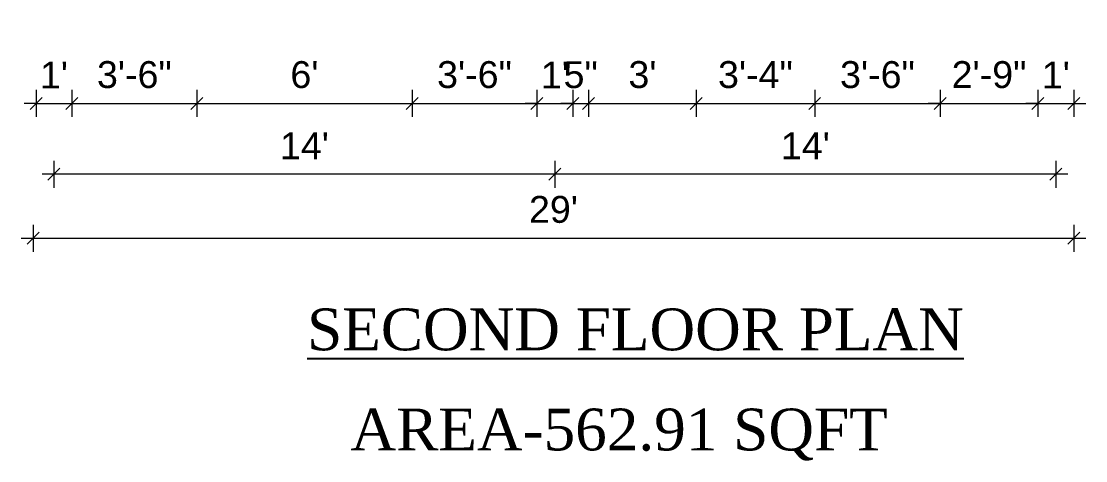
# Model space of a CAD drawing. Header units: inches. Extents: x -14619 to 1971361, y -855114 to -978.
# Drawn here: x 23484.7 to 23840.8, y -8024.3 to -7877.1 of the extents above; entities that cross this region are included whole.
import ezdxf

# ---------------------------------------------------------------- set-up
doc = ezdxf.new("R2010")
doc.units = ezdxf.units.IN
doc.header["$LTSCALE"] = 0.5
doc.header["$MEASUREMENT"] = 0
doc.header["$PDMODE"] = 66
doc.layers.add('A_Title Text', color=105, linetype='Continuous', lineweight=60)
doc.styles.add('arial', font='arial.ttf')
doc.styles.get("Standard").update_dxf_attribs({"font": 'arial.ttf'})
doc.dimstyles.new('Sudeep', dxfattribs={"dimtxt": 6, "dimasz": 4, "dimexe": 4.5, "dimexo": 4.5, "dimgap": 5, "dimtad": 1, "dimdec": 0, "dimlunit": 4, "dimtxsty": 'arial', "dimblk": 'OBLIQUE', "dimcen": 250, "dimdle": 4, "dimclrd": 86, "dimclre": 5, "dimclrt": 1, "dimadec": 0, "dimazin": 0, "dimtfac": 1, "dimtdec": 0, "dimtix": 1, "dimtmove": 1, "dimatfit": 3, "dimldrblk": 'OBLIQUE', "dimfxl": 4.5, "dimfxlon": 1, "dimfrac": 2, "dimlwd": 15, "dimlwe": 13, "dimarcsym": 0})

# ---------------------------------------------------------------- blocks, each defined once
blk = doc.blocks.new('_Oblique')
at = {"color": 0, "linetype": 'ByBlock', "lineweight": -2}
blk.add_line((-0.5, -0.5), (0.5, 0.5), dxfattribs=at)
blk = doc.blocks.new('*D833')
at = {"layer": 'A_Title Text', "color": 5, "lineweight": 13, "transparency": 16777216}
for p, q in [((23489.61, -7900.14), (23489.61, -7909.14)), ((23501.61, -7900.14), (23501.61, -7909.14))]:
    blk.add_line(p, q, dxfattribs=at)
at = {"layer": 'A_Title Text', "color": 86, "lineweight": 15, "transparency": 16777216}
for p, q in [((23489.61, -7904.64), (23485.61, -7904.64)), ((23489.61, -7904.64), (23501.61, -7904.64)), ((23501.61, -7904.64), (23505.61, -7904.64))]:
    blk.add_line(p, q, dxfattribs=at)
at = {"layer": 'Defpoints', "color": 0, "transparency": 16777216}
for p in [(23489.61, -7877.28), (23501.61, -7877.28), (23501.61, -7904.64)]:
    blk.add_point(p, dxfattribs=at)
at = {"layer": 'A_Title Text', "color": 86, "lineweight": 15, "transparency": 16777216, "xscale": 4, "yscale": 4, "zscale": 4}
blk.add_blockref('_Oblique', (23489.61, -7904.64), dxfattribs=at)
at = {"layer": 'A_Title Text', "color": 86, "lineweight": 15, "transparency": 16777216, "xscale": 4, "yscale": 4, "zscale": 4, "rotation": 180}
blk.add_blockref('_Oblique', (23501.61, -7904.64), dxfattribs=at)
at = {"layer": 'A_Title Text', "color": 1, "transparency": 16777216, "insert": (23495.61, -7895.12), "char_height": 9, "attachment_point": 5, "style": 'arial'}
blk.add_mtext("1'", dxfattribs=at)
blk = doc.blocks.new('*D834')
at = {"layer": 'A_Title Text', "color": 5, "lineweight": 13, "transparency": 16777216}
for p, q in [((23501.61, -7900.14), (23501.61, -7909.14)), ((23543.41, -7900.14), (23543.41, -7909.14))]:
    blk.add_line(p, q, dxfattribs=at)
at = {"layer": 'A_Title Text', "color": 86, "lineweight": 15, "transparency": 16777216}
blk.add_line((23497.61, -7904.64), (23547.41, -7904.64), dxfattribs=at)
at = {"layer": 'Defpoints', "color": 0, "transparency": 16777216}
for p in [(23501.61, -7877.28), (23543.41, -7877.28), (23543.41, -7904.64)]:
    blk.add_point(p, dxfattribs=at)
at = {"layer": 'A_Title Text', "color": 86, "lineweight": 15, "transparency": 16777216, "xscale": 4, "yscale": 4, "zscale": 4, "rotation": 180}
blk.add_blockref('_Oblique', (23501.61, -7904.64), dxfattribs=at)
at = {"layer": 'A_Title Text', "color": 86, "lineweight": 15, "transparency": 16777216, "xscale": 4, "yscale": 4, "zscale": 4}
blk.add_blockref('_Oblique', (23543.41, -7904.64), dxfattribs=at)
at = {"layer": 'A_Title Text', "color": 1, "transparency": 16777216, "insert": (23522.51, -7895.04), "char_height": 9, "attachment_point": 5, "style": 'arial'}
blk.add_mtext('3\'-6"', dxfattribs=at)
blk = doc.blocks.new('*D835')
at = {"layer": 'A_Title Text', "color": 5, "lineweight": 13, "transparency": 16777216}
for p, q in [((23543.41, -7900.14), (23543.41, -7909.14)), ((23615.41, -7900.14), (23615.41, -7909.14))]:
    blk.add_line(p, q, dxfattribs=at)
at = {"layer": 'A_Title Text', "color": 86, "lineweight": 15, "transparency": 16777216}
blk.add_line((23539.41, -7904.64), (23619.41, -7904.64), dxfattribs=at)
at = {"layer": 'Defpoints', "color": 0, "transparency": 16777216}
for p in [(23543.41, -7877.28), (23615.41, -7877.28), (23615.41, -7904.64)]:
    blk.add_point(p, dxfattribs=at)
at = {"layer": 'A_Title Text', "color": 86, "lineweight": 15, "transparency": 16777216, "xscale": 4, "yscale": 4, "zscale": 4, "rotation": 180}
blk.add_blockref('_Oblique', (23543.41, -7904.64), dxfattribs=at)
at = {"layer": 'A_Title Text', "color": 86, "lineweight": 15, "transparency": 16777216, "xscale": 4, "yscale": 4, "zscale": 4}
blk.add_blockref('_Oblique', (23615.41, -7904.64), dxfattribs=at)
at = {"layer": 'A_Title Text', "color": 1, "transparency": 16777216, "insert": (23579.41, -7895.04), "char_height": 9, "attachment_point": 5, "style": 'arial'}
blk.add_mtext("6'", dxfattribs=at)
blk = doc.blocks.new('*D836')
at = {"layer": 'A_Title Text', "color": 5, "lineweight": 13, "transparency": 16777216}
for p, q in [((23615.41, -7900.14), (23615.41, -7909.14)), ((23657.21, -7900.14), (23657.21, -7909.14))]:
    blk.add_line(p, q, dxfattribs=at)
at = {"layer": 'A_Title Text', "color": 86, "lineweight": 15, "transparency": 16777216}
blk.add_line((23611.41, -7904.64), (23661.21, -7904.64), dxfattribs=at)
at = {"layer": 'Defpoints', "color": 0, "transparency": 16777216}
for p in [(23615.41, -7877.28), (23657.21, -7877.28), (23657.21, -7904.64)]:
    blk.add_point(p, dxfattribs=at)
at = {"layer": 'A_Title Text', "color": 86, "lineweight": 15, "transparency": 16777216, "xscale": 4, "yscale": 4, "zscale": 4, "rotation": 180}
blk.add_blockref('_Oblique', (23615.41, -7904.64), dxfattribs=at)
at = {"layer": 'A_Title Text', "color": 86, "lineweight": 15, "transparency": 16777216, "xscale": 4, "yscale": 4, "zscale": 4}
blk.add_blockref('_Oblique', (23657.21, -7904.64), dxfattribs=at)
at = {"layer": 'A_Title Text', "color": 1, "transparency": 16777216, "insert": (23636.31, -7895.04), "char_height": 9, "attachment_point": 5, "style": 'arial'}
blk.add_mtext('3\'-6"', dxfattribs=at)
blk = doc.blocks.new('*D837')
at = {"layer": 'A_Title Text', "color": 5, "lineweight": 13, "transparency": 16777216}
for p, q in [((23657.21, -7900.14), (23657.21, -7909.14)), ((23669.21, -7900.14), (23669.21, -7909.14))]:
    blk.add_line(p, q, dxfattribs=at)
at = {"layer": 'A_Title Text', "color": 86, "lineweight": 15, "transparency": 16777216}
for p, q in [((23657.21, -7904.64), (23653.21, -7904.64)), ((23657.21, -7904.64), (23669.21, -7904.64)), ((23669.21, -7904.64), (23673.21, -7904.64))]:
    blk.add_line(p, q, dxfattribs=at)
at = {"layer": 'Defpoints', "color": 0, "transparency": 16777216}
for p in [(23657.21, -7877.28), (23669.21, -7877.28), (23669.21, -7904.64)]:
    blk.add_point(p, dxfattribs=at)
at = {"layer": 'A_Title Text', "color": 86, "lineweight": 15, "transparency": 16777216, "xscale": 4, "yscale": 4, "zscale": 4}
blk.add_blockref('_Oblique', (23657.21, -7904.64), dxfattribs=at)
at = {"layer": 'A_Title Text', "color": 86, "lineweight": 15, "transparency": 16777216, "xscale": 4, "yscale": 4, "zscale": 4, "rotation": 180}
blk.add_blockref('_Oblique', (23669.21, -7904.64), dxfattribs=at)
at = {"layer": 'A_Title Text', "color": 1, "transparency": 16777216, "insert": (23663.21, -7895.12), "char_height": 9, "attachment_point": 5, "style": 'arial'}
blk.add_mtext("1'", dxfattribs=at)
blk = doc.blocks.new('*D838')
at = {"layer": 'A_Title Text', "color": 5, "lineweight": 13, "transparency": 16777216}
for p, q in [((23710.5, -7900.14), (23710.5, -7909.14)), ((23750.13, -7900.14), (23750.13, -7909.14))]:
    blk.add_line(p, q, dxfattribs=at)
at = {"layer": 'A_Title Text', "color": 86, "lineweight": 15, "transparency": 16777216}
blk.add_line((23706.5, -7904.64), (23754.13, -7904.64), dxfattribs=at)
at = {"layer": 'Defpoints', "color": 0, "transparency": 16777216}
for p in [(23710.5, -7863.75), (23750.13, -7877.28), (23750.13, -7904.64)]:
    blk.add_point(p, dxfattribs=at)
at = {"layer": 'A_Title Text', "color": 86, "lineweight": 15, "transparency": 16777216, "xscale": 4, "yscale": 4, "zscale": 4, "rotation": 180}
blk.add_blockref('_Oblique', (23710.5, -7904.64), dxfattribs=at)
at = {"layer": 'A_Title Text', "color": 86, "lineweight": 15, "transparency": 16777216, "xscale": 4, "yscale": 4, "zscale": 4}
blk.add_blockref('_Oblique', (23750.13, -7904.64), dxfattribs=at)
at = {"layer": 'A_Title Text', "color": 1, "transparency": 16777216, "insert": (23730.31, -7895.04), "char_height": 9, "attachment_point": 5, "style": 'arial'}
blk.add_mtext('3\'-4"', dxfattribs=at)
blk = doc.blocks.new('*D839')
at = {"layer": 'A_Title Text', "color": 5, "lineweight": 13, "transparency": 16777216}
for p, q in [((23750.13, -7900.14), (23750.13, -7909.14)), ((23792.13, -7900.14), (23792.13, -7909.14))]:
    blk.add_line(p, q, dxfattribs=at)
at = {"layer": 'A_Title Text', "color": 86, "lineweight": 15, "transparency": 16777216}
blk.add_line((23746.13, -7904.64), (23796.13, -7904.64), dxfattribs=at)
at = {"layer": 'Defpoints', "color": 0, "transparency": 16777216}
for p in [(23750.13, -7877.28), (23792.13, -7877.28), (23792.13, -7904.64)]:
    blk.add_point(p, dxfattribs=at)
at = {"layer": 'A_Title Text', "color": 86, "lineweight": 15, "transparency": 16777216, "xscale": 4, "yscale": 4, "zscale": 4, "rotation": 180}
blk.add_blockref('_Oblique', (23750.13, -7904.64), dxfattribs=at)
at = {"layer": 'A_Title Text', "color": 86, "lineweight": 15, "transparency": 16777216, "xscale": 4, "yscale": 4, "zscale": 4}
blk.add_blockref('_Oblique', (23792.13, -7904.64), dxfattribs=at)
at = {"layer": 'A_Title Text', "color": 1, "transparency": 16777216, "insert": (23771.13, -7895.04), "char_height": 9, "attachment_point": 5, "style": 'arial'}
blk.add_mtext('3\'-6"', dxfattribs=at)
blk = doc.blocks.new('*D840')
at = {"layer": 'A_Title Text', "color": 5, "lineweight": 13, "transparency": 16777216}
for p, q in [((23792.13, -7900.14), (23792.13, -7909.14)), ((23824.81, -7900.14), (23824.81, -7909.14))]:
    blk.add_line(p, q, dxfattribs=at)
at = {"layer": 'A_Title Text', "color": 86, "lineweight": 15, "transparency": 16777216}
for p, q in [((23792.13, -7904.64), (23788.13, -7904.64)), ((23792.13, -7904.64), (23824.81, -7904.64)), ((23824.81, -7904.64), (23828.81, -7904.64))]:
    blk.add_line(p, q, dxfattribs=at)
at = {"layer": 'Defpoints', "color": 0, "transparency": 16777216}
for p in [(23792.13, -7877.28), (23824.81, -7877.28), (23824.81, -7904.64)]:
    blk.add_point(p, dxfattribs=at)
at = {"layer": 'A_Title Text', "color": 86, "lineweight": 15, "transparency": 16777216, "xscale": 4, "yscale": 4, "zscale": 4}
blk.add_blockref('_Oblique', (23792.13, -7904.64), dxfattribs=at)
at = {"layer": 'A_Title Text', "color": 86, "lineweight": 15, "transparency": 16777216, "xscale": 4, "yscale": 4, "zscale": 4, "rotation": 180}
blk.add_blockref('_Oblique', (23824.81, -7904.64), dxfattribs=at)
at = {"layer": 'A_Title Text', "color": 1, "transparency": 16777216, "insert": (23808.47, -7895.04), "char_height": 9, "attachment_point": 5, "style": 'arial'}
blk.add_mtext('2\'-9"', dxfattribs=at)
blk = doc.blocks.new('*D841')
at = {"layer": 'A_Title Text', "color": 5, "lineweight": 13, "transparency": 16777216}
for p, q in [((23824.81, -7900.14), (23824.81, -7909.14)), ((23836.81, -7900.14), (23836.81, -7909.14))]:
    blk.add_line(p, q, dxfattribs=at)
at = {"layer": 'A_Title Text', "color": 86, "lineweight": 15, "transparency": 16777216}
for p, q in [((23824.81, -7904.64), (23820.81, -7904.64)), ((23824.81, -7904.64), (23836.81, -7904.64)), ((23836.81, -7904.64), (23840.81, -7904.64))]:
    blk.add_line(p, q, dxfattribs=at)
at = {"layer": 'Defpoints', "color": 0, "transparency": 16777216}
for p in [(23824.81, -7877.28), (23836.81, -7877.28), (23836.81, -7904.64)]:
    blk.add_point(p, dxfattribs=at)
at = {"layer": 'A_Title Text', "color": 86, "lineweight": 15, "transparency": 16777216, "xscale": 4, "yscale": 4, "zscale": 4}
blk.add_blockref('_Oblique', (23824.81, -7904.64), dxfattribs=at)
at = {"layer": 'A_Title Text', "color": 86, "lineweight": 15, "transparency": 16777216, "xscale": 4, "yscale": 4, "zscale": 4, "rotation": 180}
blk.add_blockref('_Oblique', (23836.81, -7904.64), dxfattribs=at)
at = {"layer": 'A_Title Text', "color": 1, "transparency": 16777216, "insert": (23830.81, -7895.12), "char_height": 9, "attachment_point": 5, "style": 'arial'}
blk.add_mtext("1'", dxfattribs=at)
blk = doc.blocks.new('*D842')
at = {"layer": 'A_Title Text', "color": 5, "lineweight": 13, "transparency": 16777216}
for p, q in [((23663.21, -7923.85), (23663.21, -7932.85)), ((23830.81, -7923.85), (23830.81, -7932.85))]:
    blk.add_line(p, q, dxfattribs=at)
at = {"layer": 'A_Title Text', "color": 86, "lineweight": 15, "transparency": 16777216}
blk.add_line((23834.81, -7928.35), (23659.21, -7928.35), dxfattribs=at)
at = {"layer": 'Defpoints', "color": 0, "transparency": 16777216}
for p in [(23663.21, -7887.63), (23830.81, -7887.63), (23663.21, -7928.35)]:
    blk.add_point(p, dxfattribs=at)
at = {"layer": 'A_Title Text', "color": 86, "lineweight": 15, "transparency": 16777216, "xscale": 4, "yscale": 4, "zscale": 4, "rotation": 180}
blk.add_blockref('_Oblique', (23663.21, -7928.35), dxfattribs=at)
at = {"layer": 'A_Title Text', "color": 86, "lineweight": 15, "transparency": 16777216, "xscale": 4, "yscale": 4, "zscale": 4}
blk.add_blockref('_Oblique', (23830.81, -7928.35), dxfattribs=at)
at = {"layer": 'A_Title Text', "color": 1, "transparency": 16777216, "insert": (23747.01, -7918.83), "char_height": 9, "attachment_point": 5, "style": 'arial'}
blk.add_mtext("14'", dxfattribs=at)
blk = doc.blocks.new('*D843')
at = {"layer": 'A_Title Text', "color": 5, "lineweight": 13, "transparency": 16777216}
for p, q in [((23495.61, -7923.85), (23495.61, -7932.85)), ((23663.21, -7923.85), (23663.21, -7932.85))]:
    blk.add_line(p, q, dxfattribs=at)
at = {"layer": 'A_Title Text', "color": 86, "lineweight": 15, "transparency": 16777216}
blk.add_line((23667.21, -7928.35), (23491.61, -7928.35), dxfattribs=at)
at = {"layer": 'Defpoints', "color": 0, "transparency": 16777216}
for p in [(23495.61, -7887.63), (23663.21, -7887.63), (23495.61, -7928.35)]:
    blk.add_point(p, dxfattribs=at)
at = {"layer": 'A_Title Text', "color": 86, "lineweight": 15, "transparency": 16777216, "xscale": 4, "yscale": 4, "zscale": 4, "rotation": 180}
blk.add_blockref('_Oblique', (23495.61, -7928.35), dxfattribs=at)
at = {"layer": 'A_Title Text', "color": 86, "lineweight": 15, "transparency": 16777216, "xscale": 4, "yscale": 4, "zscale": 4}
blk.add_blockref('_Oblique', (23663.21, -7928.35), dxfattribs=at)
at = {"layer": 'A_Title Text', "color": 1, "transparency": 16777216, "insert": (23579.41, -7918.83), "char_height": 9, "attachment_point": 5, "style": 'arial'}
blk.add_mtext("14'", dxfattribs=at)
blk = doc.blocks.new('*D844')
at = {"layer": 'A_Title Text', "color": 5, "lineweight": 13, "transparency": 16777216}
for p, q in [((23488.68, -7945.28), (23488.68, -7954.28)), ((23836.81, -7945.28), (23836.81, -7954.28))]:
    blk.add_line(p, q, dxfattribs=at)
at = {"layer": 'A_Title Text', "color": 86, "lineweight": 15, "transparency": 16777216}
blk.add_line((23484.68, -7949.78), (23840.81, -7949.78), dxfattribs=at)
at = {"layer": 'Defpoints', "color": 0, "transparency": 16777216}
for p in [(23488.68, -7887.63), (23836.81, -7887.63), (23836.81, -7949.78)]:
    blk.add_point(p, dxfattribs=at)
at = {"layer": 'A_Title Text', "color": 86, "lineweight": 15, "transparency": 16777216, "xscale": 4, "yscale": 4, "zscale": 4, "rotation": 180}
blk.add_blockref('_Oblique', (23488.68, -7949.78), dxfattribs=at)
at = {"layer": 'A_Title Text', "color": 86, "lineweight": 15, "transparency": 16777216, "xscale": 4, "yscale": 4, "zscale": 4}
blk.add_blockref('_Oblique', (23836.81, -7949.78), dxfattribs=at)
at = {"layer": 'A_Title Text', "color": 1, "transparency": 16777216, "insert": (23662.74, -7940.18), "char_height": 9, "attachment_point": 5, "style": 'arial'}
blk.add_mtext("29'", dxfattribs=at)
blk = doc.blocks.new('*D845')
at = {"layer": 'A_Title Text', "color": 5, "lineweight": 13, "transparency": 16777216}
for p, q in [((23674.5, -7900.14), (23674.5, -7909.14)), ((23710.5, -7900.14), (23710.5, -7909.14))]:
    blk.add_line(p, q, dxfattribs=at)
at = {"layer": 'A_Title Text', "color": 86, "lineweight": 15, "transparency": 16777216}
blk.add_line((23670.5, -7904.64), (23714.5, -7904.64), dxfattribs=at)
at = {"layer": 'Defpoints', "color": 0, "transparency": 16777216}
for p in [(23674.5, -7863.75), (23710.5, -7863.75), (23710.5, -7904.64)]:
    blk.add_point(p, dxfattribs=at)
at = {"layer": 'A_Title Text', "color": 86, "lineweight": 15, "transparency": 16777216, "xscale": 4, "yscale": 4, "zscale": 4, "rotation": 180}
blk.add_blockref('_Oblique', (23674.5, -7904.64), dxfattribs=at)
at = {"layer": 'A_Title Text', "color": 86, "lineweight": 15, "transparency": 16777216, "xscale": 4, "yscale": 4, "zscale": 4}
blk.add_blockref('_Oblique', (23710.5, -7904.64), dxfattribs=at)
at = {"layer": 'A_Title Text', "color": 1, "transparency": 16777216, "insert": (23692.5, -7895.04), "char_height": 9, "attachment_point": 5, "style": 'arial'}
blk.add_mtext("3'", dxfattribs=at)
blk = doc.blocks.new('*D846')
at = {"layer": 'A_Title Text', "color": 5, "lineweight": 13, "transparency": 16777216}
for p, q in [((23669.21, -7900.14), (23669.21, -7909.14)), ((23674.5, -7900.14), (23674.5, -7909.14))]:
    blk.add_line(p, q, dxfattribs=at)
at = {"layer": 'A_Title Text', "color": 86, "lineweight": 15, "transparency": 16777216}
for p, q in [((23669.21, -7904.64), (23665.21, -7904.64)), ((23669.21, -7904.64), (23674.5, -7904.64)), ((23674.5, -7904.64), (23678.5, -7904.64))]:
    blk.add_line(p, q, dxfattribs=at)
at = {"layer": 'Defpoints', "color": 0, "transparency": 16777216}
for p in [(23669.21, -7863.75), (23674.5, -7863.75), (23674.5, -7904.64)]:
    blk.add_point(p, dxfattribs=at)
at = {"layer": 'A_Title Text', "color": 86, "lineweight": 15, "transparency": 16777216, "xscale": 4, "yscale": 4, "zscale": 4}
blk.add_blockref('_Oblique', (23669.21, -7904.64), dxfattribs=at)
at = {"layer": 'A_Title Text', "color": 86, "lineweight": 15, "transparency": 16777216, "xscale": 4, "yscale": 4, "zscale": 4, "rotation": 180}
blk.add_blockref('_Oblique', (23674.5, -7904.64), dxfattribs=at)
at = {"layer": 'A_Title Text', "color": 1, "transparency": 16777216, "insert": (23671.85, -7895.06), "char_height": 9, "attachment_point": 5, "style": 'arial'}
blk.add_mtext('5"', dxfattribs=at)

msp = doc.modelspace()

# ---------------------------------------------------------------- texts
at = {"char_height": 14, "attachment_point": 2}
for s, width, insert in [('{\\fTimes New Roman|b0|i0|c0|p18;\\LSECOND FLOOR PLAN}', 359.7895, (23690.16, -7973.29)), ('{\\fTimes New Roman|b0|i0|c0|p18;AREA-562.91 SQFT}', 274.1669, (23684.7, -8006.81))]:
    msp.add_mtext_dynamic_manual_height_columns(s, width=width, gutter_width=50, heights=[0], dxfattribs=dict(at, insert=insert))

# ---------------------------------------------------------------- dimensions: what is measured, and where the dimension line sits
at = {"layer": 'A_Title Text'}
for base, p1, p2, picture, middle in [((23674.5, -7904.64), (23669.21, -7863.75), (23674.5, -7863.75), '*D846', (23671.85, -7895.06)), ((23710.5, -7904.64), (23674.5, -7863.75), (23710.5, -7863.75), '*D845', (23692.5, -7895.04)), ((23750.13, -7904.64), (23710.5, -7863.75), (23750.13, -7877.28), '*D838', (23730.31, -7895.04)), ((23501.61, -7904.64), (23489.61, -7877.28), (23501.61, -7877.28), '*D833', (23495.61, -7895.12)), ((23543.41, -7904.64), (23501.61, -7877.28), (23543.41, -7877.28), '*D834', (23522.51, -7895.04)), ((23615.41, -7904.64), (23543.41, -7877.28), (23615.41, -7877.28), '*D835', (23579.41, -7895.04)), ((23657.21, -7904.64), (23615.41, -7877.28), (23657.21, -7877.28), '*D836', (23636.31, -7895.04)), ((23669.21, -7904.64), (23657.21, -7877.28), (23669.21, -7877.28), '*D837', (23663.21, -7895.12)), ((23792.13, -7904.64), (23750.13, -7877.28), (23792.13, -7877.28), '*D839', (23771.13, -7895.04)), ((23824.81, -7904.64), (23792.13, -7877.28), (23824.81, -7877.28), '*D840', (23808.47, -7895.04)), ((23836.81, -7904.64), (23824.81, -7877.28), (23836.81, -7877.28), '*D841', (23830.81, -7895.12)), ((23495.61, -7928.35), (23663.21, -7887.63), (23495.61, -7887.63), '*D843', (23579.41, -7918.83)), ((23663.21, -7928.35), (23830.81, -7887.63), (23663.21, -7887.63), '*D842', (23747.01, -7918.83))]:
    dim = msp.add_linear_dim(base=base, p1=p1, p2=p2, dimstyle='Sudeep', override={"dimtxt": 9}, dxfattribs=at)
    dim.commit()
    dim.dimension.update_dxf_attribs({"geometry": picture, "text_midpoint": middle})
dim = msp.add_aligned_dim(p1=(23488.68, -7887.63), p2=(23836.81, -7887.63), distance=-62.15, dimstyle='Sudeep', override={"dimtxt": 9}, dxfattribs=at)
dim.commit()
dim.dimension.update_dxf_attribs({"geometry": '*D844', "text_midpoint": (23662.74, -7940.18)})

doc.saveas('drawing.dxf')
